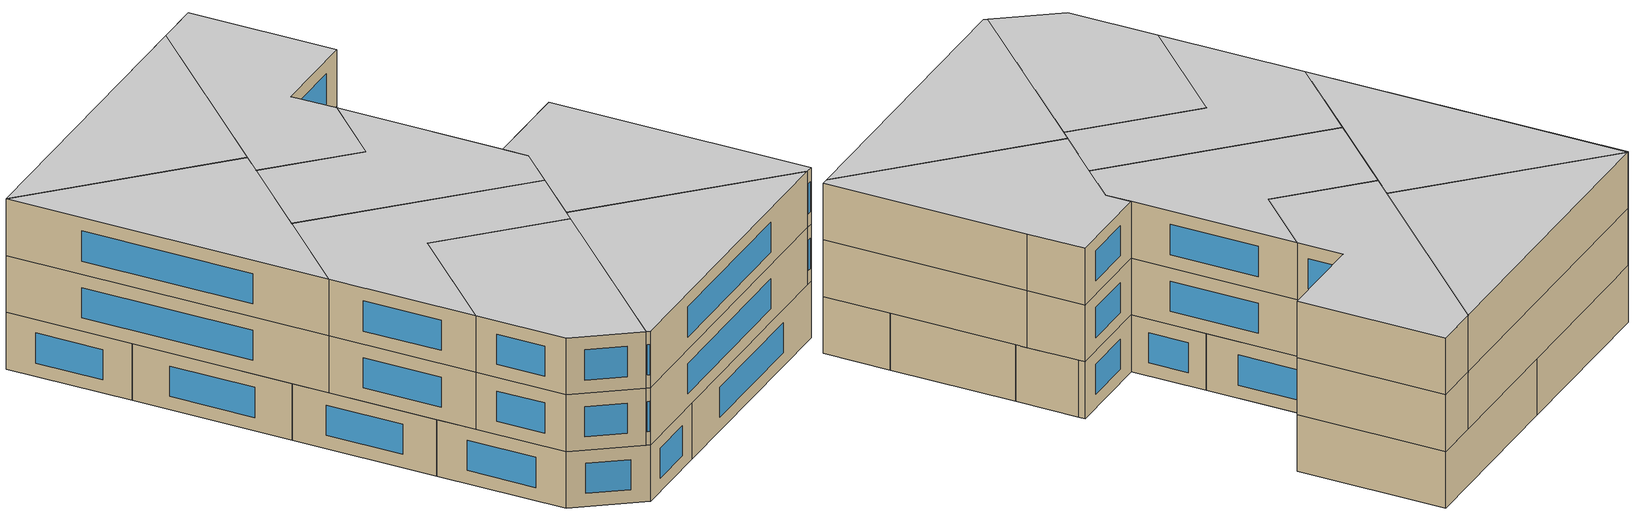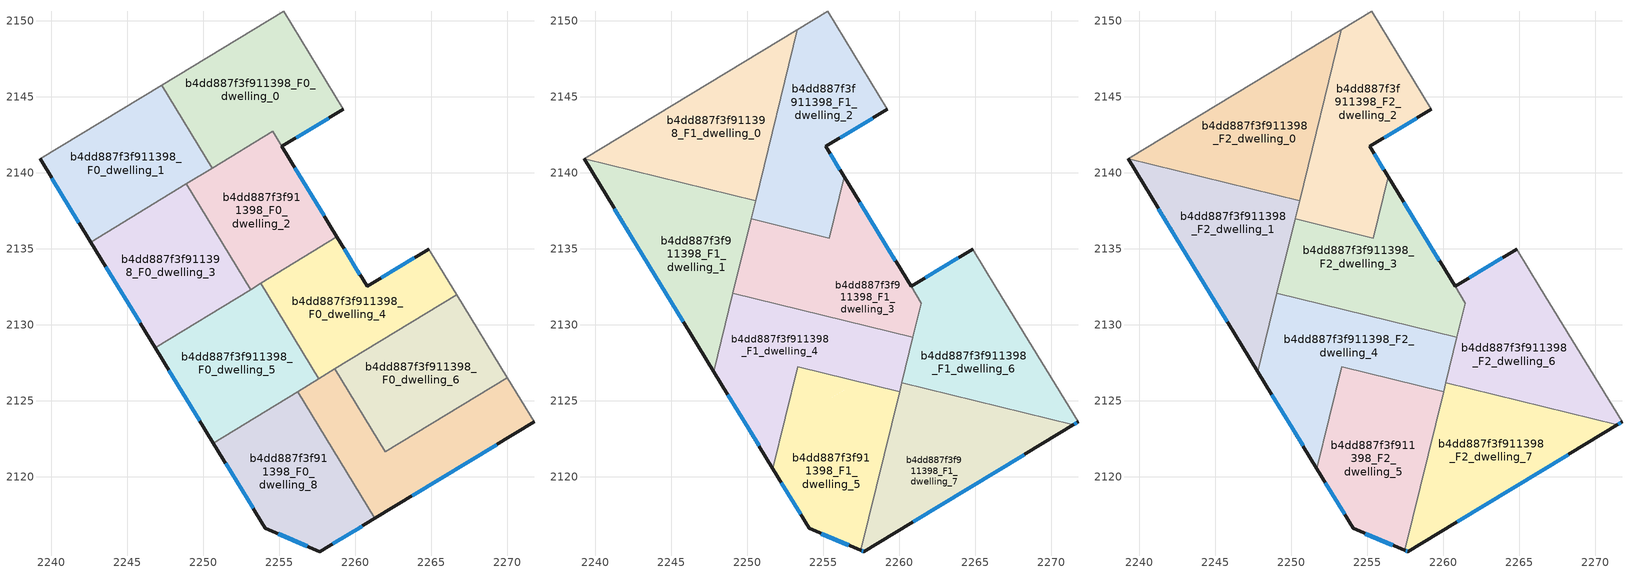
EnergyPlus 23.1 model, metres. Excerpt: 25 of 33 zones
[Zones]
b4dd887f3f911398_F0_dwelling_0
 floor ground (EU_floor_Construction): 2255.28,2150.63 2259.21,2144.18 2255.17,2141.74 2254.56,2142.74 2250.58,2140.31 2247.25,2145.77 z0
 wall outside (EU_wall_Construction): 2255.17,2141.74 2259.21,2144.18 z0:3
 wall to b4dd887f3f911398_F0_dwelling_1 (EU_wall_Construction): 2247.25,2145.77 2250.58,2140.31 z0:3
 wall adiabatic (EU_wall_Construction): 2259.21,2144.18 2255.28,2150.63 2247.25,2145.77 z0:3
 wall to b4dd887f3f911398_F0_dwelling_2 (EU_wall_Construction): 2254.56,2142.74 2255.17,2141.74 / 2250.58,2140.31 2254.55,2142.74 z0:3
 window (EU_Window_Construction): 2256.12,2142.31 2258.26,2143.61 z0.7:2.3
 ceiling adiabatic (EU_roof_Construction): 2251.15,2140.67 2253.29,2149.43 2247.25,2145.77 2250.58,2140.31 z3
b4dd887f3f911398_F0_dwelling_1
 floor ground (EU_floor_Construction): 2247.25,2145.77 2250.58,2140.31 2242.59,2135.45 2239.26,2140.92 z0
 wall outside (EU_wall_Construction): 2239.26,2140.92 2242.59,2135.45 z0:3
 wall adiabatic (EU_wall_Construction): 2247.25,2145.77 2239.26,2140.92 z0:3
 wall to b4dd887f3f911398_F0_dwelling_3 (EU_wall_Construction): 2242.59,2135.45 2248.87,2139.27 z0:3
 wall to b4dd887f3f911398_F0_dwelling_2 (EU_wall_Construction): 2248.87,2139.27 2250.58,2140.31 z0:3
 window (EU_Window_Construction): 2240.04,2139.64 2241.81,2136.73 z0.7:2.3
 ceiling adiabatic (EU_roof_Construction): 2250.58,2140.31 2247.25,2145.77 2239.26,2140.92 2248.05,2138.78 z3
b4dd887f3f911398_F0_dwelling_2
 floor ground (EU_floor_Construction): 2254.55,2142.74 2258.79,2135.79 2253.11,2132.32 2248.87,2139.27 z0
 wall outside (EU_wall_Construction): 2258.79,2135.79 2255.17,2141.74 z0:3
 wall to b4dd887f3f911398_F0_dwelling_3 (EU_wall_Construction): 2248.87,2139.27 2253.11,2132.32 z0:3
 wall to b4dd887f3f911398_F0_dwelling_4 (EU_wall_Construction): 2253.78,2132.73 2258.79,2135.79 z0:3
 wall to b4dd887f3f911398_F0_dwelling_5 (EU_wall_Construction): 2253.11,2132.32 2253.78,2132.73 z0:3
 window (EU_Window_Construction): 2257.94,2137.19 2256.02,2140.34 z0.7:2.3
b4dd887f3f911398_F0_dwelling_3
 floor ground (EU_floor_Construction): 2248.87,2139.27 2253.11,2132.32 2246.83,2128.5 2242.59,2135.45 z0
 wall outside (EU_wall_Construction): 2242.59,2135.45 2246.83,2128.5 z0:3
 wall to b4dd887f3f911398_F0_dwelling_5 (EU_wall_Construction): 2246.83,2128.5 2253.11,2132.32 z0:3
 window (EU_Window_Construction): 2243.59,2133.81 2245.84,2130.13 z0.7:2.3
b4dd887f3f911398_F0_dwelling_4
 floor ground (EU_floor_Construction): 2264.99,2134.7 2266.66,2131.98 2257.61,2126.46 2253.78,2132.73 2258.79,2135.79 2260.77,2132.54 2264.82,2134.98 z0
 wall outside (EU_wall_Construction): 2264.82,2134.98 2260.77,2132.54 2258.79,2135.79 z0:3
 wall adiabatic (EU_wall_Construction): 2266.66,2131.98 2264.99,2134.7 2264.82,2134.98 z0:3
 wall to b4dd887f3f911398_F0_dwelling_5 (EU_wall_Construction): 2253.78,2132.73 2257.61,2126.46 z0:3
 wall to b4dd887f3f911398_F0_dwelling_6 (EU_wall_Construction): 2258.66,2127.1 2266.66,2131.98 z0:3
 wall to b4dd887f3f911398_F0_dwelling_7 (EU_wall_Construction): 2257.61,2126.46 2258.66,2127.1 z0:3
 window (EU_Window_Construction): 2260.31,2133.3 2259.26,2135.02 / 2263.87,2134.41 2261.72,2133.11 z0.7:2.3
b4dd887f3f911398_F0_dwelling_5
 floor ground (EU_floor_Construction): 2253.78,2132.73 2257.61,2126.46 2250.66,2122.22 2246.83,2128.5 z0
 wall outside (EU_wall_Construction): 2246.83,2128.5 2250.66,2122.22 z0:3
 wall to b4dd887f3f911398_F0_dwelling_8 (EU_wall_Construction): 2250.66,2122.22 2256.21,2125.61 z0:3
 wall to b4dd887f3f911398_F0_dwelling_7 (EU_wall_Construction): 2256.21,2125.61 2257.61,2126.46 z0:3
 window (EU_Window_Construction): 2247.73,2127.02 2249.76,2123.7 z0.7:2.3
b4dd887f3f911398_F0_dwelling_6
 floor ground (EU_floor_Construction): 2266.66,2131.98 2269.98,2126.53 2261.98,2121.65 2258.66,2127.1 z0
 wall adiabatic (EU_wall_Construction): 2269.98,2126.53 2266.66,2131.98 z0:3
 wall to b4dd887f3f911398_F0_dwelling_7 (EU_wall_Construction): 2258.66,2127.1 2261.98,2121.65 2269.98,2126.53 z0:3
b4dd887f3f911398_F0_dwelling_7
 floor ground (EU_floor_Construction): 2269.98,2126.53 2271.76,2123.62 2261.29,2117.27 2256.21,2125.61 2258.66,2127.1 2261.98,2121.65 z0
 wall outside (EU_wall_Construction): 2261.29,2117.27 2271.76,2123.62 z0:3
 wall adiabatic (EU_wall_Construction): 2271.76,2123.62 2269.98,2126.53 z0:3
 wall to b4dd887f3f911398_F0_dwelling_8 (EU_wall_Construction): 2256.21,2125.61 2261.29,2117.27 z0:3
 window (EU_Window_Construction): 2263.75,2118.76 2269.3,2122.13 z0.7:2.3
b4dd887f3f911398_F0_dwelling_8
 floor ground (EU_floor_Construction): 2256.21,2125.61 2261.29,2117.27 2257.67,2115.08 2254.08,2116.61 2250.66,2122.22 z0
 wall outside (EU_wall_Construction): 2250.66,2122.22 2254.08,2116.61 2257.67,2115.08 2261.29,2117.27 z0:3
 window (EU_Window_Construction): 2258.52,2115.59 2260.44,2116.76 / 2254.92,2116.25 2256.83,2115.44 / 2251.46,2120.9 2253.28,2117.93 z0.7:2.3
b4dd887f3f911398_F1_dwelling_0
 floor to b4dd887f3f911398_F0_dwelling_3 (EU_floor_Construction): 2248.87,2139.27 2249.37,2138.46 2248.05,2138.78 z3
 floor to b4dd887f3f911398_F0_dwelling_2 (EU_floor_Construction): 2251.15,2140.67 2250.54,2138.17 2249.37,2138.46 2248.87,2139.27 z3
 floor adiabatic (EU_floor_Construction): 2253.29,2149.43 2251.15,2140.67 2248.05,2138.78 2239.26,2140.92 z3
 wall to b4dd887f3f911398_F1_dwelling_1 (EU_wall_Construction): 2239.26,2140.92 2250.54,2138.17 z3:6
 wall adiabatic (EU_wall_Construction): 2253.29,2149.43 2239.26,2140.92 z3:6
 wall to b4dd887f3f911398_F1_dwelling_2 (EU_wall_Construction): 2250.54,2138.17 2253.29,2149.43 z3:6
b4dd887f3f911398_F1_dwelling_1
 floor to b4dd887f3f911398_F0_dwelling_3 (EU_floor_Construction): 2249.37,2138.46 2250.26,2136.99 2248.42,2129.46 2246.83,2128.5 2242.6,2135.45 2248.05,2138.78 z3
 floor to b4dd887f3f911398_F0_dwelling_5 (EU_floor_Construction): 2248.42,2129.46 2247.8,2126.92 2246.83,2128.5 z3
 floor to b4dd887f3f911398_F0_dwelling_2 (EU_floor_Construction): 2250.54,2138.17 2250.26,2136.99 2249.37,2138.46 z3
 floor to b4dd887f3f911398_F0_dwelling_1 (EU_floor_Construction): 2248.05,2138.78 2242.6,2135.45 2239.26,2140.92 z3
 wall outside (EU_wall_Construction): 2239.26,2140.92 2247.8,2126.92 z3:6
 wall to b4dd887f3f911398_F1_dwelling_4 (EU_wall_Construction): 2247.8,2126.92 2249.05,2132.07 z3:6
 wall to b4dd887f3f911398_F1_dwelling_3 (EU_wall_Construction): 2249.05,2132.07 2250.25,2136.97 z3:6
 wall to b4dd887f3f911398_F1_dwelling_2 (EU_wall_Construction): 2250.25,2136.97 2250.54,2138.17 z3:6
 window (EU_Window_Construction): 2241.26,2137.63 2245.79,2130.21 z3.7:5.3
b4dd887f3f911398_F1_dwelling_2
 floor to b4dd887f3f911398_F0_dwelling_0 (EU_floor_Construction): 2255.28,2150.63 2259.21,2144.18 2255.17,2141.74 2254.56,2142.74 2251.15,2140.67 2253.29,2149.43 z3
 floor to b4dd887f3f911398_F0_dwelling_2 (EU_floor_Construction): 2254.55,2142.74 2256.38,2139.75 2255.39,2135.71 2250.27,2136.97 2250.26,2136.99 2251.15,2140.67 z3
 wall outside (EU_wall_Construction): 2256.38,2139.75 2255.17,2141.74 2259.21,2144.18 z3:6
 wall to b4dd887f3f911398_F1_dwelling_3 (EU_wall_Construction): 2250.25,2136.97 2255.39,2135.71 2256.38,2139.75 z3:6
 wall adiabatic (EU_wall_Construction): 2259.21,2144.18 2255.28,2150.63 2253.29,2149.43 z3:6
 window (EU_Window_Construction): 2256.09,2140.22 2255.45,2141.27 / 2256.12,2142.31 2258.26,2143.61 z3.7:5.3
b4dd887f3f911398_F1_dwelling_3
 floor to b4dd887f3f911398_F0_dwelling_2 (EU_floor_Construction): 2256.38,2139.75 2258.79,2135.79 2253.11,2132.32 2250.27,2136.97 2255.39,2135.71 z3
 floor to b4dd887f3f911398_F0_dwelling_3 (EU_floor_Construction): 2250.27,2136.97 2253.11,2132.32 2251.65,2131.43 2249.05,2132.07 2250.25,2136.97 z3
 floor to b4dd887f3f911398_F0_dwelling_5 (EU_floor_Construction): 2253.78,2132.73 2255.09,2130.59 2251.65,2131.43 z3
 floor to b4dd887f3f911398_F0_dwelling_4 (EU_floor_Construction): 2258.79,2135.79 2261.45,2131.43 2260.9,2129.18 2255.09,2130.59 2253.78,2132.73 z3
 wall outside (EU_wall_Construction): 2260.77,2132.54 2256.38,2139.75 z3:6
 wall to b4dd887f3f911398_F1_dwelling_6 (EU_wall_Construction): 2260.9,2129.17 2261.45,2131.43 2260.77,2132.54 z3:6
 wall to b4dd887f3f911398_F1_dwelling_4 (EU_wall_Construction): 2249.05,2132.07 2260.9,2129.17 z3:6
 window (EU_Window_Construction): 2259.74,2134.23 2257.41,2138.06 z3.7:5.3
b4dd887f3f911398_F1_dwelling_4
 floor to b4dd887f3f911398_F0_dwelling_5 (EU_floor_Construction): 2255.09,2130.59 2257.61,2126.46 2257.31,2126.28 2253.33,2127.25 2252.35,2123.25 2250.66,2122.22 2247.8,2126.92 2248.42,2129.46 2251.65,2131.43 z3
 floor to b4dd887f3f911398_F0_dwelling_4 (EU_floor_Construction): 2260.9,2129.18 2260.69,2128.34 2257.61,2126.46 2255.09,2130.59 z3
 floor to b4dd887f3f911398_F0_dwelling_8 (EU_floor_Construction): 2252.35,2123.25 2251.69,2120.54 2250.66,2122.22 z3
 floor to b4dd887f3f911398_F0_dwelling_3 (EU_floor_Construction): 2251.65,2131.43 2248.42,2129.46 2249.05,2132.07 z3
 floor to b4dd887f3f911398_F0_dwelling_6 (EU_floor_Construction): 2260.69,2128.34 2260.03,2125.62 2259.48,2125.75 2258.66,2127.1 z3
 floor to b4dd887f3f911398_F0_dwelling_7 (EU_floor_Construction): 2258.66,2127.1 2259.48,2125.75 2257.31,2126.28 z3
 wall outside (EU_wall_Construction): 2247.8,2126.92 2251.69,2120.54 z3:6
 wall to b4dd887f3f911398_F1_dwelling_5 (EU_wall_Construction): 2251.69,2120.54 2253.33,2127.25 2260.03,2125.62 z3:6
 wall to b4dd887f3f911398_F1_dwelling_7 (EU_wall_Construction): 2260.03,2125.62 2260.17,2126.18 z3:6
 wall to b4dd887f3f911398_F1_dwelling_6 (EU_wall_Construction): 2260.16,2126.18 2260.9,2129.18 z3:6
 window (EU_Window_Construction): 2248.71,2125.42 2250.77,2122.04 z3.7:5.3
b4dd887f3f911398_F1_dwelling_5
 floor to b4dd887f3f911398_F0_dwelling_8 (EU_floor_Construction): 2256.21,2125.61 2258.93,2121.14 2257.47,2115.16 2254.08,2116.61 2251.69,2120.54 2252.35,2123.25 z3
 floor to b4dd887f3f911398_F0_dwelling_5 (EU_floor_Construction): 2257.31,2126.28 2252.35,2123.25 2253.33,2127.25 z3
 floor to b4dd887f3f911398_F0_dwelling_7 (EU_floor_Construction): 2259.48,2125.75 2259.89,2125.07 2258.93,2121.14 2256.21,2125.61 2257.31,2126.28 z3
 floor to b4dd887f3f911398_F0_dwelling_6 (EU_floor_Construction): 2260.03,2125.62 2259.89,2125.07 2259.48,2125.75 z3
 wall outside (EU_wall_Construction): 2251.69,2120.54 2254.08,2116.61 2257.47,2115.16 z3:6
 wall to b4dd887f3f911398_F1_dwelling_7 (EU_wall_Construction): 2257.47,2115.16 2260.03,2125.62 z3:6
 window (EU_Window_Construction): 2252.25,2119.62 2253.52,2117.53 / 2254.88,2116.27 2256.68,2115.5 z3.7:5.3
b4dd887f3f911398_F1_dwelling_6
 floor to b4dd887f3f911398_F0_dwelling_4 (EU_floor_Construction): 2264.82,2134.98 2266.52,2132.21 2266.66,2131.98 2260.69,2128.34 2261.45,2131.43 2260.77,2132.54 z3
 floor to b4dd887f3f911398_F0_dwelling_6 (EU_floor_Construction): 2266.66,2131.98 2269.98,2126.53 2266.77,2124.57 2260.16,2126.18 2260.69,2128.34 z3
 floor to b4dd887f3f911398_F0_dwelling_7 (EU_floor_Construction): 2269.98,2126.53 2271.76,2123.62 2271.45,2123.43 2266.77,2124.57 z3
 wall outside (EU_wall_Construction): 2271.45,2123.43 2271.76,2123.62 / 2264.82,2134.98 2260.77,2132.54 z3:6
 wall adiabatic (EU_wall_Construction): 2271.76,2123.62 2266.35,2132.49 2264.82,2134.98 z3:6
 wall to b4dd887f3f911398_F1_dwelling_7 (EU_wall_Construction): 2260.16,2126.18 2271.45,2123.43 z3:6
 window (EU_Window_Construction): 2271.52,2123.47 2271.68,2123.57 / 2263.87,2134.41 2261.72,2133.11 z3.7:5.3
b4dd887f3f911398_F1_dwelling_7
 floor to b4dd887f3f911398_F0_dwelling_7 (EU_floor_Construction): 2271.45,2123.43 2261.29,2117.27 2258.93,2121.14 2259.89,2125.07 2261.98,2121.65 2266.77,2124.57 z3
 floor to b4dd887f3f911398_F0_dwelling_8 (EU_floor_Construction): 2258.93,2121.14 2261.29,2117.27 2257.67,2115.08 2257.47,2115.16 z3
 floor to b4dd887f3f911398_F0_dwelling_6 (EU_floor_Construction): 2266.77,2124.57 2261.98,2121.65 2259.89,2125.07 2260.16,2126.18 z3
 wall outside (EU_wall_Construction): 2257.47,2115.16 2257.67,2115.08 2271.45,2123.43 z3:6
 window (EU_Window_Construction): 2257.52,2115.14 2257.63,2115.1 / 2260.91,2117.04 2268.21,2121.47 z3.7:5.3
b4dd887f3f911398_F2_dwelling_0
 floor to b4dd887f3f911398_F1_dwelling_0 (EU_floor_Construction): 2253.29,2149.43 2250.54,2138.17 2239.26,2140.92 z6
 wall to b4dd887f3f911398_F2_dwelling_1 (EU_wall_Construction): 2239.26,2140.92 2250.54,2138.17 z6:9
 wall adiabatic (EU_wall_Construction): 2253.29,2149.43 2239.26,2140.92 z6:9
 wall to b4dd887f3f911398_F2_dwelling_2 (EU_wall_Construction): 2250.54,2138.17 2253.29,2149.43 z6:9
 ceiling to b4dd887f3f911398_F3_dwelling_0 (EU_floor_Construction): 2250.54,2138.17 2253.29,2149.43 2239.26,2140.92 z9
b4dd887f3f911398_F2_dwelling_1
 floor to b4dd887f3f911398_F1_dwelling_1 (EU_floor_Construction): 2250.54,2138.17 2247.8,2126.92 2239.26,2140.92 z6
 wall outside (EU_wall_Construction): 2239.26,2140.92 2247.8,2126.92 z6:9
 wall to b4dd887f3f911398_F2_dwelling_4 (EU_wall_Construction): 2247.8,2126.92 2249.05,2132.07 z6:9
 wall to b4dd887f3f911398_F2_dwelling_3 (EU_wall_Construction): 2249.05,2132.07 2250.25,2136.97 z6:9
 wall to b4dd887f3f911398_F2_dwelling_2 (EU_wall_Construction): 2250.25,2136.97 2250.54,2138.17 z6:9
 window (EU_Window_Construction): 2241.26,2137.63 2245.79,2130.21 z6.7:8.3
 ceiling to b4dd887f3f911398_F3_dwelling_1 (EU_floor_Construction): 2247.8,2126.92 2250.54,2138.17 2239.26,2140.92 z9
b4dd887f3f911398_F2_dwelling_2
 floor to b4dd887f3f911398_F1_dwelling_2 (EU_floor_Construction): 2255.28,2150.63 2259.21,2144.18 2255.17,2141.74 2256.38,2139.75 2255.39,2135.71 2250.25,2136.97 2253.29,2149.43 z6
 wall outside (EU_wall_Construction): 2256.38,2139.75 2255.17,2141.74 2259.21,2144.18 z6:9
 wall to b4dd887f3f911398_F2_dwelling_3 (EU_wall_Construction): 2250.25,2136.97 2255.39,2135.71 2256.38,2139.75 z6:9
 wall adiabatic (EU_wall_Construction): 2259.21,2144.18 2255.28,2150.63 2253.29,2149.43 z6:9
 window (EU_Window_Construction): 2256.09,2140.22 2255.45,2141.27 / 2256.12,2142.31 2258.26,2143.61 z6.7:8.3
 ceiling to b4dd887f3f911398_F3_dwelling_2 (EU_floor_Construction): 2255.39,2135.71 2256.38,2139.75 2255.17,2141.74 2259.21,2144.18 2255.28,2150.63 2253.29,2149.43 2250.25,2136.97 z9
b4dd887f3f911398_F2_dwelling_3
 floor to b4dd887f3f911398_F1_dwelling_3 (EU_floor_Construction): 2256.38,2139.75 2261.45,2131.43 2260.9,2129.17 2249.05,2132.07 2250.25,2136.97 2255.39,2135.71 z6
 wall outside (EU_wall_Construction): 2260.77,2132.54 2256.38,2139.75 z6:9
 wall to b4dd887f3f911398_F2_dwelling_6 (EU_wall_Construction): 2260.9,2129.17 2261.45,2131.43 2260.77,2132.54 z6:9
 wall to b4dd887f3f911398_F2_dwelling_4 (EU_wall_Construction): 2249.05,2132.07 2260.9,2129.17 z6:9
 window (EU_Window_Construction): 2259.74,2134.23 2257.41,2138.06 z6.7:8.3
 ceiling to b4dd887f3f911398_F3_dwelling_3 (EU_floor_Construction): 2260.9,2129.17 2261.45,2131.43 2256.38,2139.75 2255.39,2135.71 2250.25,2136.97 2249.05,2132.07 z9
b4dd887f3f911398_F2_dwelling_4
 floor to b4dd887f3f911398_F1_dwelling_4 (EU_floor_Construction): 2260.9,2129.17 2260.03,2125.62 2253.33,2127.25 2251.69,2120.54 2247.8,2126.92 2249.05,2132.07 z6
 wall outside (EU_wall_Construction): 2247.8,2126.92 2251.69,2120.54 z6:9
 wall to b4dd887f3f911398_F2_dwelling_5 (EU_wall_Construction): 2251.69,2120.54 2253.33,2127.25 2260.03,2125.62 z6:9
 wall to b4dd887f3f911398_F2_dwelling_7 (EU_wall_Construction): 2260.03,2125.62 2260.17,2126.18 z6:9
 wall to b4dd887f3f911398_F2_dwelling_6 (EU_wall_Construction): 2260.16,2126.18 2260.9,2129.18 z6:9
 window (EU_Window_Construction): 2248.71,2125.42 2250.77,2122.04 z6.7:8.3
 ceiling to b4dd887f3f911398_F3_dwelling_4 (EU_floor_Construction): 2260.03,2125.62 2260.9,2129.17 2249.05,2132.07 2247.8,2126.92 2251.69,2120.54 2253.33,2127.25 z9
b4dd887f3f911398_F2_dwelling_5
 floor to b4dd887f3f911398_F1_dwelling_5 (EU_floor_Construction): 2260.03,2125.62 2257.47,2115.16 2254.08,2116.61 2251.69,2120.54 2253.33,2127.25 z6
 wall outside (EU_wall_Construction): 2251.69,2120.54 2254.08,2116.61 2257.47,2115.16 z6:9
 wall to b4dd887f3f911398_F2_dwelling_7 (EU_wall_Construction): 2257.47,2115.16 2260.03,2125.62 z6:9
 window (EU_Window_Construction): 2252.25,2119.62 2253.52,2117.53 / 2254.88,2116.27 2256.68,2115.5 z6.7:8.3
 ceiling to b4dd887f3f911398_F3_dwelling_5 (EU_floor_Construction): 2257.47,2115.16 2260.03,2125.62 2253.33,2127.25 2251.69,2120.54 2254.08,2116.61 z9
b4dd887f3f911398_F2_dwelling_6
 floor to b4dd887f3f911398_F1_dwelling_6 (EU_floor_Construction): 2266.35,2132.49 2271.76,2123.62 2271.45,2123.43 2260.16,2126.18 2261.45,2131.43 2260.77,2132.54 2264.82,2134.98 z6
 wall outside (EU_wall_Construction): 2271.45,2123.43 2271.76,2123.62 / 2264.82,2134.98 2260.77,2132.54 z6:9
 wall adiabatic (EU_wall_Construction): 2271.76,2123.62 2266.35,2132.49 2264.82,2134.98 z6:9
 wall to b4dd887f3f911398_F2_dwelling_7 (EU_wall_Construction): 2260.16,2126.18 2271.45,2123.43 z6:9
 window (EU_Window_Construction): 2271.52,2123.47 2271.68,2123.57 / 2263.87,2134.41 2261.72,2133.11 z6.7:8.3
 ceiling to b4dd887f3f911398_F3_dwelling_6 (EU_floor_Construction): 2271.76,2123.62 2266.35,2132.49 2264.82,2134.98 2260.77,2132.54 2261.45,2131.43 2260.16,2126.18 2271.45,2123.43 z9
b4dd887f3f911398_F2_dwelling_7
 floor to b4dd887f3f911398_F1_dwelling_7 (EU_floor_Construction): 2271.45,2123.43 2257.67,2115.08 2257.47,2115.16 2260.16,2126.18 z6
 wall outside (EU_wall_Construction): 2257.47,2115.16 2257.67,2115.08 2271.45,2123.43 z6:9
 window (EU_Window_Construction): 2257.52,2115.14 2257.63,2115.1 / 2260.91,2117.04 2268.21,2121.47 z6.7:8.3
 ceiling to b4dd887f3f911398_F3_dwelling_7 (EU_floor_Construction): 2271.45,2123.43 2260.16,2126.18 2257.47,2115.16 2257.67,2115.08 z9
[Building]
EU S2 Campaign: North Axis=0; Terrain=City; Solar Distribution=FullExterior
[Site:Location]
Budapest.Ferenc.Liszt.Intl.AP: Latitude=47.437; Longitude=19.256; Time Zone=1; Elevation=185
[SizingPeriod:WeatherFileDays]
AnnualSizingPeriod: Begin Month=1; Begin Day of Month=1; End Month=12; End Day of Month=31; Day of Week for Start Day=Monday; Use Weather File Daylight Saving Period=No; Use Weather File Rain and Snow Indicators=No
[MATERIAL]
EU_InternalMass_Material: Roughness=MediumRough; Thickness=0.1; Conductivity=1; Density=1800; Specific Heat=900; Thermal Absorptance=0.9; Solar Absorptance=0.7; Visible Absorptance=0.7
[MATERIAL:NOMASS] Roughness=MediumRough; Thermal Absorptance=0.9; Solar Absorptance=0.7; Visible Absorptance=0.7
Name | Thermal Resistance
EU_wall_NoMass | 0.832559
EU_roof_NoMass | 1.39638
EU_floor_NoMass | 0.872794
[WINDOWMATERIAL:SIMPLEGLAZINGSYSTEM]
EU_Window_SimpleGlazing: UFactor=2.79869; Solar Heat Gain Coefficient=0.75; Visible Transmittance=0.75
[CONSTRUCTION]
EU_wall_Construction: EU_wall_NoMass
EU_roof_Construction: EU_roof_NoMass
EU_floor_Construction: EU_floor_NoMass
EU_Window_Construction: EU_Window_SimpleGlazing
EU_InternalMass_Construction: EU_InternalMass_Material
[ZONE] Type=1; Multiplier=1; Ceiling Height=autocalculate; Floor Area=autocalculate; Part of Total Floor Area=Yes
Name | Volume
b4dd887f3f911398_F0_dwelling_0 | 196.177
b4dd887f3f911398_F1_dwelling_0; b4dd887f3f911398_F2_dwelling_0 | 201.905
b4dd887f3f911398_F0_dwelling_1 | 179.458
b4dd887f3f911398_F1_dwelling_1 | 201.817
b4dd887f3f911398_F2_dwelling_1 | 201.744
b4dd887f3f911398_F0_dwelling_2 | 162.654
b4dd887f3f911398_F1_dwelling_2; b4dd887f3f911398_F2_dwelling_2 | 206.197
b4dd887f3f911398_F0_dwelling_3 | 179.473
b4dd887f3f911398_F1_dwelling_3 | 199.389
b4dd887f3f911398_F2_dwelling_3 | 199.34
b4dd887f3f911398_F0_dwelling_4 | 179.439
b4dd887f3f911398_F1_dwelling_4; b4dd887f3f911398_F2_dwelling_4 | 201.888
b4dd887f3f911398_F0_dwelling_5 | 179.442
b4dd887f3f911398_F1_dwelling_5; b4dd887f3f911398_F2_dwelling_5 | 197.587
b4dd887f3f911398_F0_dwelling_6 | 179.492
b4dd887f3f911398_F1_dwelling_6; b4dd887f3f911398_F2_dwelling_6 | 204.373
b4dd887f3f911398_F0_dwelling_7 | 179.441
b4dd887f3f911398_F1_dwelling_7; b4dd887f3f911398_F2_dwelling_7 | 201.898
b4dd887f3f911398_F0_dwelling_8 | 179.459
[INTERNALMASS] Construction=EU_InternalMass_Construction
Name | Zone or ZoneList | Surface Area
b4dd887f3f911398_F0_dwelling_0_EU_InternalMass | b4dd887f3f911398_F0_dwelling_0 | 65.3908
b4dd887f3f911398_F0_dwelling_1_EU_InternalMass | b4dd887f3f911398_F0_dwelling_1 | 59.8184
b4dd887f3f911398_F0_dwelling_2_EU_InternalMass | b4dd887f3f911398_F0_dwelling_2 | 54.2427
b4dd887f3f911398_F0_dwelling_3_EU_InternalMass | b4dd887f3f911398_F0_dwelling_3 | 59.8235
b4dd887f3f911398_F0_dwelling_4_EU_InternalMass | b4dd887f3f911398_F0_dwelling_4 | 59.8141
b4dd887f3f911398_F0_dwelling_5_EU_InternalMass | b4dd887f3f911398_F0_dwelling_5 | 59.8153
b4dd887f3f911398_F0_dwelling_6_EU_InternalMass | b4dd887f3f911398_F0_dwelling_6 | 59.8277
b4dd887f3f911398_F0_dwelling_7_EU_InternalMass | b4dd887f3f911398_F0_dwelling_7 | 59.8136
b4dd887f3f911398_F0_dwelling_8_EU_InternalMass | b4dd887f3f911398_F0_dwelling_8 | 59.8194
b4dd887f3f911398_F1_dwelling_0_EU_InternalMass | b4dd887f3f911398_F1_dwelling_0 | 67.2998
b4dd887f3f911398_F1_dwelling_1_EU_InternalMass | b4dd887f3f911398_F1_dwelling_1 | 67.2931
b4dd887f3f911398_F1_dwelling_2_EU_InternalMass | b4dd887f3f911398_F1_dwelling_2 | 68.7331
b4dd887f3f911398_F1_dwelling_3_EU_InternalMass | b4dd887f3f911398_F1_dwelling_3 | 66.46
b4dd887f3f911398_F1_dwelling_4_EU_InternalMass | b4dd887f3f911398_F1_dwelling_4 | 67.2971
b4dd887f3f911398_F1_dwelling_5_EU_InternalMass | b4dd887f3f911398_F1_dwelling_5 | 65.8617
b4dd887f3f911398_F1_dwelling_6_EU_InternalMass | b4dd887f3f911398_F1_dwelling_6 | 68.1236
b4dd887f3f911398_F1_dwelling_7_EU_InternalMass | b4dd887f3f911398_F1_dwelling_7 | 67.297
b4dd887f3f911398_F2_dwelling_0_EU_InternalMass | b4dd887f3f911398_F2_dwelling_0 | 67.2998
b4dd887f3f911398_F2_dwelling_1_EU_InternalMass | b4dd887f3f911398_F2_dwelling_1 | 67.2931
b4dd887f3f911398_F2_dwelling_2_EU_InternalMass | b4dd887f3f911398_F2_dwelling_2 | 68.7331
b4dd887f3f911398_F2_dwelling_3_EU_InternalMass | b4dd887f3f911398_F2_dwelling_3 | 66.46
b4dd887f3f911398_F2_dwelling_4_EU_InternalMass | b4dd887f3f911398_F2_dwelling_4 | 67.2971
b4dd887f3f911398_F2_dwelling_5_EU_InternalMass | b4dd887f3f911398_F2_dwelling_5 | 65.8617
b4dd887f3f911398_F2_dwelling_6_EU_InternalMass | b4dd887f3f911398_F2_dwelling_6 | 68.1236
b4dd887f3f911398_F2_dwelling_7_EU_InternalMass | b4dd887f3f911398_F2_dwelling_7 | 67.297
[OTHEREQUIPMENT] Fuel Type=Electricity; Design Level Calculation Method=Watts/Area; Power per Zone Floor Area=1; Fraction Latent=0; Fraction Radiant=0; Fraction Lost=0; Carbon Dioxide Generation Rate=0; EndUse Subcategory=EU_Step8_InternalGains
Name | Zone or ZoneList or Space or SpaceList | Schedule
EU_Step8_InternalGain_b4dd887f3f911398_F0_dwelling_0_f000 | b4dd887f3f911398_F0_dwelling_0 | EU_Step8_GainSchedule_b4dd887f3f911398_F0_dwelling_0_f000
EU_Step8_InternalGain_b4dd887f3f911398_F0_dwelling_1_f000 | b4dd887f3f911398_F0_dwelling_1 | EU_Step8_GainSchedule_b4dd887f3f911398_F0_dwelling_1_f000
EU_Step8_InternalGain_b4dd887f3f911398_F0_dwelling_2_f000 | b4dd887f3f911398_F0_dwelling_2 | EU_Step8_GainSchedule_b4dd887f3f911398_F0_dwelling_2_f000
EU_Step8_InternalGain_b4dd887f3f911398_F0_dwelling_3_f000 | b4dd887f3f911398_F0_dwelling_3 | EU_Step8_GainSchedule_b4dd887f3f911398_F0_dwelling_3_f000
EU_Step8_InternalGain_b4dd887f3f911398_F0_dwelling_4_f000 | b4dd887f3f911398_F0_dwelling_4 | EU_Step8_GainSchedule_b4dd887f3f911398_F0_dwelling_4_f000
EU_Step8_InternalGain_b4dd887f3f911398_F0_dwelling_5_f000 | b4dd887f3f911398_F0_dwelling_5 | EU_Step8_GainSchedule_b4dd887f3f911398_F0_dwelling_5_f000
EU_Step8_InternalGain_b4dd887f3f911398_F0_dwelling_6_f000 | b4dd887f3f911398_F0_dwelling_6 | EU_Step8_GainSchedule_b4dd887f3f911398_F0_dwelling_6_f000
EU_Step8_InternalGain_b4dd887f3f911398_F0_dwelling_7_f000 | b4dd887f3f911398_F0_dwelling_7 | EU_Step8_GainSchedule_b4dd887f3f911398_F0_dwelling_7_f000
EU_Step8_InternalGain_b4dd887f3f911398_F0_dwelling_8_f000 | b4dd887f3f911398_F0_dwelling_8 | EU_Step8_GainSchedule_b4dd887f3f911398_F0_dwelling_8_f000
EU_Step8_InternalGain_b4dd887f3f911398_F1_dwelling_0_f000 | b4dd887f3f911398_F1_dwelling_0 | EU_Step8_GainSchedule_b4dd887f3f911398_F1_dwelling_0_f000
EU_Step8_InternalGain_b4dd887f3f911398_F1_dwelling_1_f000 | b4dd887f3f911398_F1_dwelling_1 | EU_Step8_GainSchedule_b4dd887f3f911398_F1_dwelling_1_f000
EU_Step8_InternalGain_b4dd887f3f911398_F1_dwelling_2_f000 | b4dd887f3f911398_F1_dwelling_2 | EU_Step8_GainSchedule_b4dd887f3f911398_F1_dwelling_2_f000
EU_Step8_InternalGain_b4dd887f3f911398_F1_dwelling_3_f000 | b4dd887f3f911398_F1_dwelling_3 | EU_Step8_GainSchedule_b4dd887f3f911398_F1_dwelling_3_f000
EU_Step8_InternalGain_b4dd887f3f911398_F1_dwelling_4_f000 | b4dd887f3f911398_F1_dwelling_4 | EU_Step8_GainSchedule_b4dd887f3f911398_F1_dwelling_4_f000
EU_Step8_InternalGain_b4dd887f3f911398_F1_dwelling_5_f000 | b4dd887f3f911398_F1_dwelling_5 | EU_Step8_GainSchedule_b4dd887f3f911398_F1_dwelling_5_f000
EU_Step8_InternalGain_b4dd887f3f911398_F1_dwelling_6_f000 | b4dd887f3f911398_F1_dwelling_6 | EU_Step8_GainSchedule_b4dd887f3f911398_F1_dwelling_6_f000
EU_Step8_InternalGain_b4dd887f3f911398_F1_dwelling_7_f000 | b4dd887f3f911398_F1_dwelling_7 | EU_Step8_GainSchedule_b4dd887f3f911398_F1_dwelling_7_f000
EU_Step8_InternalGain_b4dd887f3f911398_F2_dwelling_0_f000 | b4dd887f3f911398_F2_dwelling_0 | EU_Step8_GainSchedule_b4dd887f3f911398_F2_dwelling_0_f000
EU_Step8_InternalGain_b4dd887f3f911398_F2_dwelling_1_f000 | b4dd887f3f911398_F2_dwelling_1 | EU_Step8_GainSchedule_b4dd887f3f911398_F2_dwelling_1_f000
EU_Step8_InternalGain_b4dd887f3f911398_F2_dwelling_2_f000 | b4dd887f3f911398_F2_dwelling_2 | EU_Step8_GainSchedule_b4dd887f3f911398_F2_dwelling_2_f000
EU_Step8_InternalGain_b4dd887f3f911398_F2_dwelling_3_f000 | b4dd887f3f911398_F2_dwelling_3 | EU_Step8_GainSchedule_b4dd887f3f911398_F2_dwelling_3_f000
EU_Step8_InternalGain_b4dd887f3f911398_F2_dwelling_4_f000 | b4dd887f3f911398_F2_dwelling_4 | EU_Step8_GainSchedule_b4dd887f3f911398_F2_dwelling_4_f000
EU_Step8_InternalGain_b4dd887f3f911398_F2_dwelling_5_f000 | b4dd887f3f911398_F2_dwelling_5 | EU_Step8_GainSchedule_b4dd887f3f911398_F2_dwelling_5_f000
EU_Step8_InternalGain_b4dd887f3f911398_F2_dwelling_6_f000 | b4dd887f3f911398_F2_dwelling_6 | EU_Step8_GainSchedule_b4dd887f3f911398_F2_dwelling_6_f000
EU_Step8_InternalGain_b4dd887f3f911398_F2_dwelling_7_f000 | b4dd887f3f911398_F2_dwelling_7 | EU_Step8_GainSchedule_b4dd887f3f911398_F2_dwelling_7_f000
[ZONEVENTILATION:DESIGNFLOWRATE] Schedule=EU_AlwaysOn; Design Flow Rate Calculation Method=AirChanges/Hour; Air Changes per Hour=0.475469; Ventilation Type=Natural; Fan Pressure Rise=0; Fan Total Efficiency=1; Constant Term Coefficient=1; Temperature Term Coefficient=0; Velocity Term Coefficient=0; Velocity Squared Term Coefficient=0; Minimum Indoor Temperature=-100; Maximum Indoor Temperature=100; Delta Temperature=-100; Minimum Outdoor Temperature=-100; Maximum Outdoor Temperature=100; Maximum Wind Speed=40
Name | Zone or ZoneList or Space or SpaceList
EU_ConstantAir_b4dd887f3f911398_F0_dwelling_0 | b4dd887f3f911398_F0_dwelling_0
EU_ConstantAir_b4dd887f3f911398_F0_dwelling_1 | b4dd887f3f911398_F0_dwelling_1
EU_ConstantAir_b4dd887f3f911398_F0_dwelling_2 | b4dd887f3f911398_F0_dwelling_2
EU_ConstantAir_b4dd887f3f911398_F0_dwelling_3 | b4dd887f3f911398_F0_dwelling_3
EU_ConstantAir_b4dd887f3f911398_F0_dwelling_4 | b4dd887f3f911398_F0_dwelling_4
EU_ConstantAir_b4dd887f3f911398_F0_dwelling_5 | b4dd887f3f911398_F0_dwelling_5
EU_ConstantAir_b4dd887f3f911398_F0_dwelling_6 | b4dd887f3f911398_F0_dwelling_6
EU_ConstantAir_b4dd887f3f911398_F0_dwelling_7 | b4dd887f3f911398_F0_dwelling_7
EU_ConstantAir_b4dd887f3f911398_F0_dwelling_8 | b4dd887f3f911398_F0_dwelling_8
EU_ConstantAir_b4dd887f3f911398_F1_dwelling_0 | b4dd887f3f911398_F1_dwelling_0
EU_ConstantAir_b4dd887f3f911398_F1_dwelling_1 | b4dd887f3f911398_F1_dwelling_1
EU_ConstantAir_b4dd887f3f911398_F1_dwelling_2 | b4dd887f3f911398_F1_dwelling_2
EU_ConstantAir_b4dd887f3f911398_F1_dwelling_3 | b4dd887f3f911398_F1_dwelling_3
EU_ConstantAir_b4dd887f3f911398_F1_dwelling_4 | b4dd887f3f911398_F1_dwelling_4
EU_ConstantAir_b4dd887f3f911398_F1_dwelling_5 | b4dd887f3f911398_F1_dwelling_5
EU_ConstantAir_b4dd887f3f911398_F1_dwelling_6 | b4dd887f3f911398_F1_dwelling_6
EU_ConstantAir_b4dd887f3f911398_F1_dwelling_7 | b4dd887f3f911398_F1_dwelling_7
EU_ConstantAir_b4dd887f3f911398_F2_dwelling_0 | b4dd887f3f911398_F2_dwelling_0
EU_ConstantAir_b4dd887f3f911398_F2_dwelling_1 | b4dd887f3f911398_F2_dwelling_1
EU_ConstantAir_b4dd887f3f911398_F2_dwelling_2 | b4dd887f3f911398_F2_dwelling_2
EU_ConstantAir_b4dd887f3f911398_F2_dwelling_3 | b4dd887f3f911398_F2_dwelling_3
EU_ConstantAir_b4dd887f3f911398_F2_dwelling_4 | b4dd887f3f911398_F2_dwelling_4
EU_ConstantAir_b4dd887f3f911398_F2_dwelling_5 | b4dd887f3f911398_F2_dwelling_5
EU_ConstantAir_b4dd887f3f911398_F2_dwelling_6 | b4dd887f3f911398_F2_dwelling_6
EU_ConstantAir_b4dd887f3f911398_F2_dwelling_7 | b4dd887f3f911398_F2_dwelling_7
[HVACTEMPLATE:THERMOSTAT] Constant Heating Setpoint=20; Constant Cooling Setpoint=50
EU_HeatOnly_b4dd887f3f911398_F0_dwelling_0; EU_HeatOnly_b4dd887f3f911398_F0_dwelling_1; EU_HeatOnly_b4dd887f3f911398_F0_dwelling_2; EU_HeatOnly_b4dd887f3f911398_F0_dwelling_3; EU_HeatOnly_b4dd887f3f911398_F0_dwelling_4; EU_HeatOnly_b4dd887f3f911398_F0_dwelling_5; EU_HeatOnly_b4dd887f3f911398_F0_dwelling_6; EU_HeatOnly_b4dd887f3f911398_F0_dwelling_7; EU_HeatOnly_b4dd887f3f911398_F0_dwelling_8; EU_HeatOnly_b4dd887f3f911398_F1_dwelling_0; EU_HeatOnly_b4dd887f3f911398_F1_dwelling_1; EU_HeatOnly_b4dd887f3f911398_F1_dwelling_2; EU_HeatOnly_b4dd887f3f911398_F1_dwelling_3; EU_HeatOnly_b4dd887f3f911398_F1_dwelling_4; EU_HeatOnly_b4dd887f3f911398_F1_dwelling_5; EU_HeatOnly_b4dd887f3f911398_F1_dwelling_6; EU_HeatOnly_b4dd887f3f911398_F1_dwelling_7; EU_HeatOnly_b4dd887f3f911398_F2_dwelling_0; EU_HeatOnly_b4dd887f3f911398_F2_dwelling_1; EU_HeatOnly_b4dd887f3f911398_F2_dwelling_2; EU_HeatOnly_b4dd887f3f911398_F2_dwelling_3; EU_HeatOnly_b4dd887f3f911398_F2_dwelling_4; EU_HeatOnly_b4dd887f3f911398_F2_dwelling_5; EU_HeatOnly_b4dd887f3f911398_F2_dwelling_6; EU_HeatOnly_b4dd887f3f911398_F2_dwelling_7; EU_HeatOnly_b4dd887f3f911398_F3_dwelling_0; EU_HeatOnly_b4dd887f3f911398_F3_dwelling_1; EU_HeatOnly_b4dd887f3f911398_F3_dwelling_2; EU_HeatOnly_b4dd887f3f911398_F3_dwelling_3; EU_HeatOnly_b4dd887f3f911398_F3_dwelling_4; EU_HeatOnly_b4dd887f3f911398_F3_dwelling_5; EU_HeatOnly_b4dd887f3f911398_F3_dwelling_6; EU_HeatOnly_b4dd887f3f911398_F3_dwelling_7
[HVACTEMPLATE:ZONE:IDEALLOADSAIRSYSTEM] System Availability Schedule=EU_AlwaysOn; Maximum Heating Supply Air Temperature=50; Minimum Cooling Supply Air Temperature=13; Maximum Heating Supply Air Humidity Ratio=0.0156; Minimum Cooling Supply Air Humidity Ratio=0.0077; Heating Limit=NoLimit; Cooling Limit=NoLimit; Heating Availability Schedule=EU_AlwaysOn; Cooling Availability Schedule=EU_CoolingOff; Dehumidification Control Type=ConstantSensibleHeatRatio; Cooling Sensible Heat Ratio=0.7; Dehumidification Setpoint=60; Humidification Control Type=None; Humidification Setpoint=30; Outdoor Air Method=None; Outdoor Air Flow Rate per Person=0.00944; Outdoor Air Flow Rate per Zone Floor Area=0; Outdoor Air Flow Rate per Zone=0; Demand Controlled Ventilation Type=None; Outdoor Air Economizer Type=NoEconomizer; Heat Recovery Type=None; Sensible Heat Recovery Effectiveness=0.7; Latent Heat Recovery Effectiveness=0.65
Name | Template Thermostat
b4dd887f3f911398_F0_dwelling_0 | EU_HeatOnly_b4dd887f3f911398_F0_dwelling_0
b4dd887f3f911398_F0_dwelling_1 | EU_HeatOnly_b4dd887f3f911398_F0_dwelling_1
b4dd887f3f911398_F0_dwelling_2 | EU_HeatOnly_b4dd887f3f911398_F0_dwelling_2
b4dd887f3f911398_F0_dwelling_3 | EU_HeatOnly_b4dd887f3f911398_F0_dwelling_3
b4dd887f3f911398_F0_dwelling_4 | EU_HeatOnly_b4dd887f3f911398_F0_dwelling_4
b4dd887f3f911398_F0_dwelling_5 | EU_HeatOnly_b4dd887f3f911398_F0_dwelling_5
b4dd887f3f911398_F0_dwelling_6 | EU_HeatOnly_b4dd887f3f911398_F0_dwelling_6
b4dd887f3f911398_F0_dwelling_7 | EU_HeatOnly_b4dd887f3f911398_F0_dwelling_7
b4dd887f3f911398_F0_dwelling_8 | EU_HeatOnly_b4dd887f3f911398_F0_dwelling_8
b4dd887f3f911398_F1_dwelling_0 | EU_HeatOnly_b4dd887f3f911398_F1_dwelling_0
b4dd887f3f911398_F1_dwelling_1 | EU_HeatOnly_b4dd887f3f911398_F1_dwelling_1
b4dd887f3f911398_F1_dwelling_2 | EU_HeatOnly_b4dd887f3f911398_F1_dwelling_2
b4dd887f3f911398_F1_dwelling_3 | EU_HeatOnly_b4dd887f3f911398_F1_dwelling_3
b4dd887f3f911398_F1_dwelling_4 | EU_HeatOnly_b4dd887f3f911398_F1_dwelling_4
b4dd887f3f911398_F1_dwelling_5 | EU_HeatOnly_b4dd887f3f911398_F1_dwelling_5
b4dd887f3f911398_F1_dwelling_6 | EU_HeatOnly_b4dd887f3f911398_F1_dwelling_6
b4dd887f3f911398_F1_dwelling_7 | EU_HeatOnly_b4dd887f3f911398_F1_dwelling_7
b4dd887f3f911398_F2_dwelling_0 | EU_HeatOnly_b4dd887f3f911398_F2_dwelling_0
b4dd887f3f911398_F2_dwelling_1 | EU_HeatOnly_b4dd887f3f911398_F2_dwelling_1
b4dd887f3f911398_F2_dwelling_2 | EU_HeatOnly_b4dd887f3f911398_F2_dwelling_2
b4dd887f3f911398_F2_dwelling_3 | EU_HeatOnly_b4dd887f3f911398_F2_dwelling_3
b4dd887f3f911398_F2_dwelling_4 | EU_HeatOnly_b4dd887f3f911398_F2_dwelling_4
b4dd887f3f911398_F2_dwelling_5 | EU_HeatOnly_b4dd887f3f911398_F2_dwelling_5
b4dd887f3f911398_F2_dwelling_6 | EU_HeatOnly_b4dd887f3f911398_F2_dwelling_6
b4dd887f3f911398_F2_dwelling_7 | EU_HeatOnly_b4dd887f3f911398_F2_dwelling_7
[SIZING:ZONE] Zone Cooling Design Supply Air Temperature Input Method=SupplyAirTemperature; Zone Cooling Design Supply Air Temperature=13; Zone Heating Design Supply Air Temperature Input Method=SupplyAirTemperature; Zone Heating Design Supply Air Temperature=50; Zone Cooling Design Supply Air Humidity Ratio=0.008; Zone Heating Design Supply Air Humidity Ratio=0.008; Cooling Design Air Flow Method=DesignDay; Cooling Design Air Flow Rate=0; Cooling Minimum Air Flow per Zone Floor Area=0.000762; Cooling Minimum Air Flow=0; Cooling Minimum Air Flow Fraction=0.2; Heating Design Air Flow Method=DesignDay; Heating Design Air Flow Rate=0; Heating Maximum Air Flow per Zone Floor Area=0.002032; Heating Maximum Air Flow=0.141576; Heating Maximum Air Flow Fraction=0.3; Account for Dedicated Outdoor Air System=No; Dedicated Outdoor Air System Control Strategy=NeutralSupplyAir; Dedicated Outdoor Air Low Setpoint Temperature for Design=autosize; Dedicated Outdoor Air High Setpoint Temperature for Design=autosize; Zone Load Sizing Method=Sensible Load Only No Latent Load; Zone Latent Cooling Design Supply Air Humidity Ratio Input Method=HumidityRatioDifference; Zone Cooling Design Supply Air Humidity Ratio Difference=0.005; Zone Latent Heating Design Supply Air Humidity Ratio Input Method=HumidityRatioDifference; Zone Humidification Design Supply Air Humidity Ratio Difference=0.005
b4dd887f3f911398_F0_dwelling_0; b4dd887f3f911398_F0_dwelling_1; b4dd887f3f911398_F0_dwelling_2; b4dd887f3f911398_F0_dwelling_3; b4dd887f3f911398_F0_dwelling_4; b4dd887f3f911398_F0_dwelling_5; b4dd887f3f911398_F0_dwelling_6; b4dd887f3f911398_F0_dwelling_7; b4dd887f3f911398_F0_dwelling_8; b4dd887f3f911398_F1_dwelling_0; b4dd887f3f911398_F1_dwelling_1; b4dd887f3f911398_F1_dwelling_2; b4dd887f3f911398_F1_dwelling_3; b4dd887f3f911398_F1_dwelling_4; b4dd887f3f911398_F1_dwelling_5; b4dd887f3f911398_F1_dwelling_6; b4dd887f3f911398_F1_dwelling_7; b4dd887f3f911398_F2_dwelling_0; b4dd887f3f911398_F2_dwelling_1; b4dd887f3f911398_F2_dwelling_2; b4dd887f3f911398_F2_dwelling_3; b4dd887f3f911398_F2_dwelling_4; b4dd887f3f911398_F2_dwelling_5; b4dd887f3f911398_F2_dwelling_6; b4dd887f3f911398_F2_dwelling_7
[SCHEDULE:CONSTANT]
Name | Hourly Value
EU_AlwaysOn | 1
EU_CoolingOff | 0
[SCHEDULE:FILE] Column Number=1; Rows to Skip at Top=0; Number of Hours of Data=8760; Column Separator=Comma; Interpolate to Timestep=No; Minutes per Item=60; Adjust Schedule for Daylight Savings=Yes
Name | File
EU_Step8_GainSchedule_b4dd887f3f911398_F0_dwelling_0_f000 | ../../schedules/b4dd887f3f911398/b4dd887f3f911398_F0_dwelling_0_f000_gain.csv
EU_Step8_GainSchedule_b4dd887f3f911398_F0_dwelling_1_f000 | ../../schedules/b4dd887f3f911398/b4dd887f3f911398_F0_dwelling_1_f000_gain.csv
EU_Step8_GainSchedule_b4dd887f3f911398_F0_dwelling_2_f000 | ../../schedules/b4dd887f3f911398/b4dd887f3f911398_F0_dwelling_2_f000_gain.csv
EU_Step8_GainSchedule_b4dd887f3f911398_F0_dwelling_3_f000 | ../../schedules/b4dd887f3f911398/b4dd887f3f911398_F0_dwelling_3_f000_gain.csv
EU_Step8_GainSchedule_b4dd887f3f911398_F0_dwelling_4_f000 | ../../schedules/b4dd887f3f911398/b4dd887f3f911398_F0_dwelling_4_f000_gain.csv
EU_Step8_GainSchedule_b4dd887f3f911398_F0_dwelling_5_f000 | ../../schedules/b4dd887f3f911398/b4dd887f3f911398_F0_dwelling_5_f000_gain.csv
EU_Step8_GainSchedule_b4dd887f3f911398_F0_dwelling_6_f000 | ../../schedules/b4dd887f3f911398/b4dd887f3f911398_F0_dwelling_6_f000_gain.csv
EU_Step8_GainSchedule_b4dd887f3f911398_F0_dwelling_7_f000 | ../../schedules/b4dd887f3f911398/b4dd887f3f911398_F0_dwelling_7_f000_gain.csv
EU_Step8_GainSchedule_b4dd887f3f911398_F0_dwelling_8_f000 | ../../schedules/b4dd887f3f911398/b4dd887f3f911398_F0_dwelling_8_f000_gain.csv
EU_Step8_GainSchedule_b4dd887f3f911398_F1_dwelling_0_f000 | ../../schedules/b4dd887f3f911398/b4dd887f3f911398_F1_dwelling_0_f000_gain.csv
EU_Step8_GainSchedule_b4dd887f3f911398_F1_dwelling_1_f000 | ../../schedules/b4dd887f3f911398/b4dd887f3f911398_F1_dwelling_1_f000_gain.csv
EU_Step8_GainSchedule_b4dd887f3f911398_F1_dwelling_2_f000 | ../../schedules/b4dd887f3f911398/b4dd887f3f911398_F1_dwelling_2_f000_gain.csv
EU_Step8_GainSchedule_b4dd887f3f911398_F1_dwelling_3_f000 | ../../schedules/b4dd887f3f911398/b4dd887f3f911398_F1_dwelling_3_f000_gain.csv
EU_Step8_GainSchedule_b4dd887f3f911398_F1_dwelling_4_f000 | ../../schedules/b4dd887f3f911398/b4dd887f3f911398_F1_dwelling_4_f000_gain.csv
EU_Step8_GainSchedule_b4dd887f3f911398_F1_dwelling_5_f000 | ../../schedules/b4dd887f3f911398/b4dd887f3f911398_F1_dwelling_5_f000_gain.csv
EU_Step8_GainSchedule_b4dd887f3f911398_F1_dwelling_6_f000 | ../../schedules/b4dd887f3f911398/b4dd887f3f911398_F1_dwelling_6_f000_gain.csv
EU_Step8_GainSchedule_b4dd887f3f911398_F1_dwelling_7_f000 | ../../schedules/b4dd887f3f911398/b4dd887f3f911398_F1_dwelling_7_f000_gain.csv
EU_Step8_GainSchedule_b4dd887f3f911398_F2_dwelling_0_f000 | ../../schedules/b4dd887f3f911398/b4dd887f3f911398_F2_dwelling_0_f000_gain.csv
EU_Step8_GainSchedule_b4dd887f3f911398_F2_dwelling_1_f000 | ../../schedules/b4dd887f3f911398/b4dd887f3f911398_F2_dwelling_1_f000_gain.csv
EU_Step8_GainSchedule_b4dd887f3f911398_F2_dwelling_2_f000 | ../../schedules/b4dd887f3f911398/b4dd887f3f911398_F2_dwelling_2_f000_gain.csv
EU_Step8_GainSchedule_b4dd887f3f911398_F2_dwelling_3_f000 | ../../schedules/b4dd887f3f911398/b4dd887f3f911398_F2_dwelling_3_f000_gain.csv
EU_Step8_GainSchedule_b4dd887f3f911398_F2_dwelling_4_f000 | ../../schedules/b4dd887f3f911398/b4dd887f3f911398_F2_dwelling_4_f000_gain.csv
EU_Step8_GainSchedule_b4dd887f3f911398_F2_dwelling_5_f000 | ../../schedules/b4dd887f3f911398/b4dd887f3f911398_F2_dwelling_5_f000_gain.csv
EU_Step8_GainSchedule_b4dd887f3f911398_F2_dwelling_6_f000 | ../../schedules/b4dd887f3f911398/b4dd887f3f911398_F2_dwelling_6_f000_gain.csv
EU_Step8_GainSchedule_b4dd887f3f911398_F2_dwelling_7_f000 | ../../schedules/b4dd887f3f911398/b4dd887f3f911398_F2_dwelling_7_f000_gain.csv
